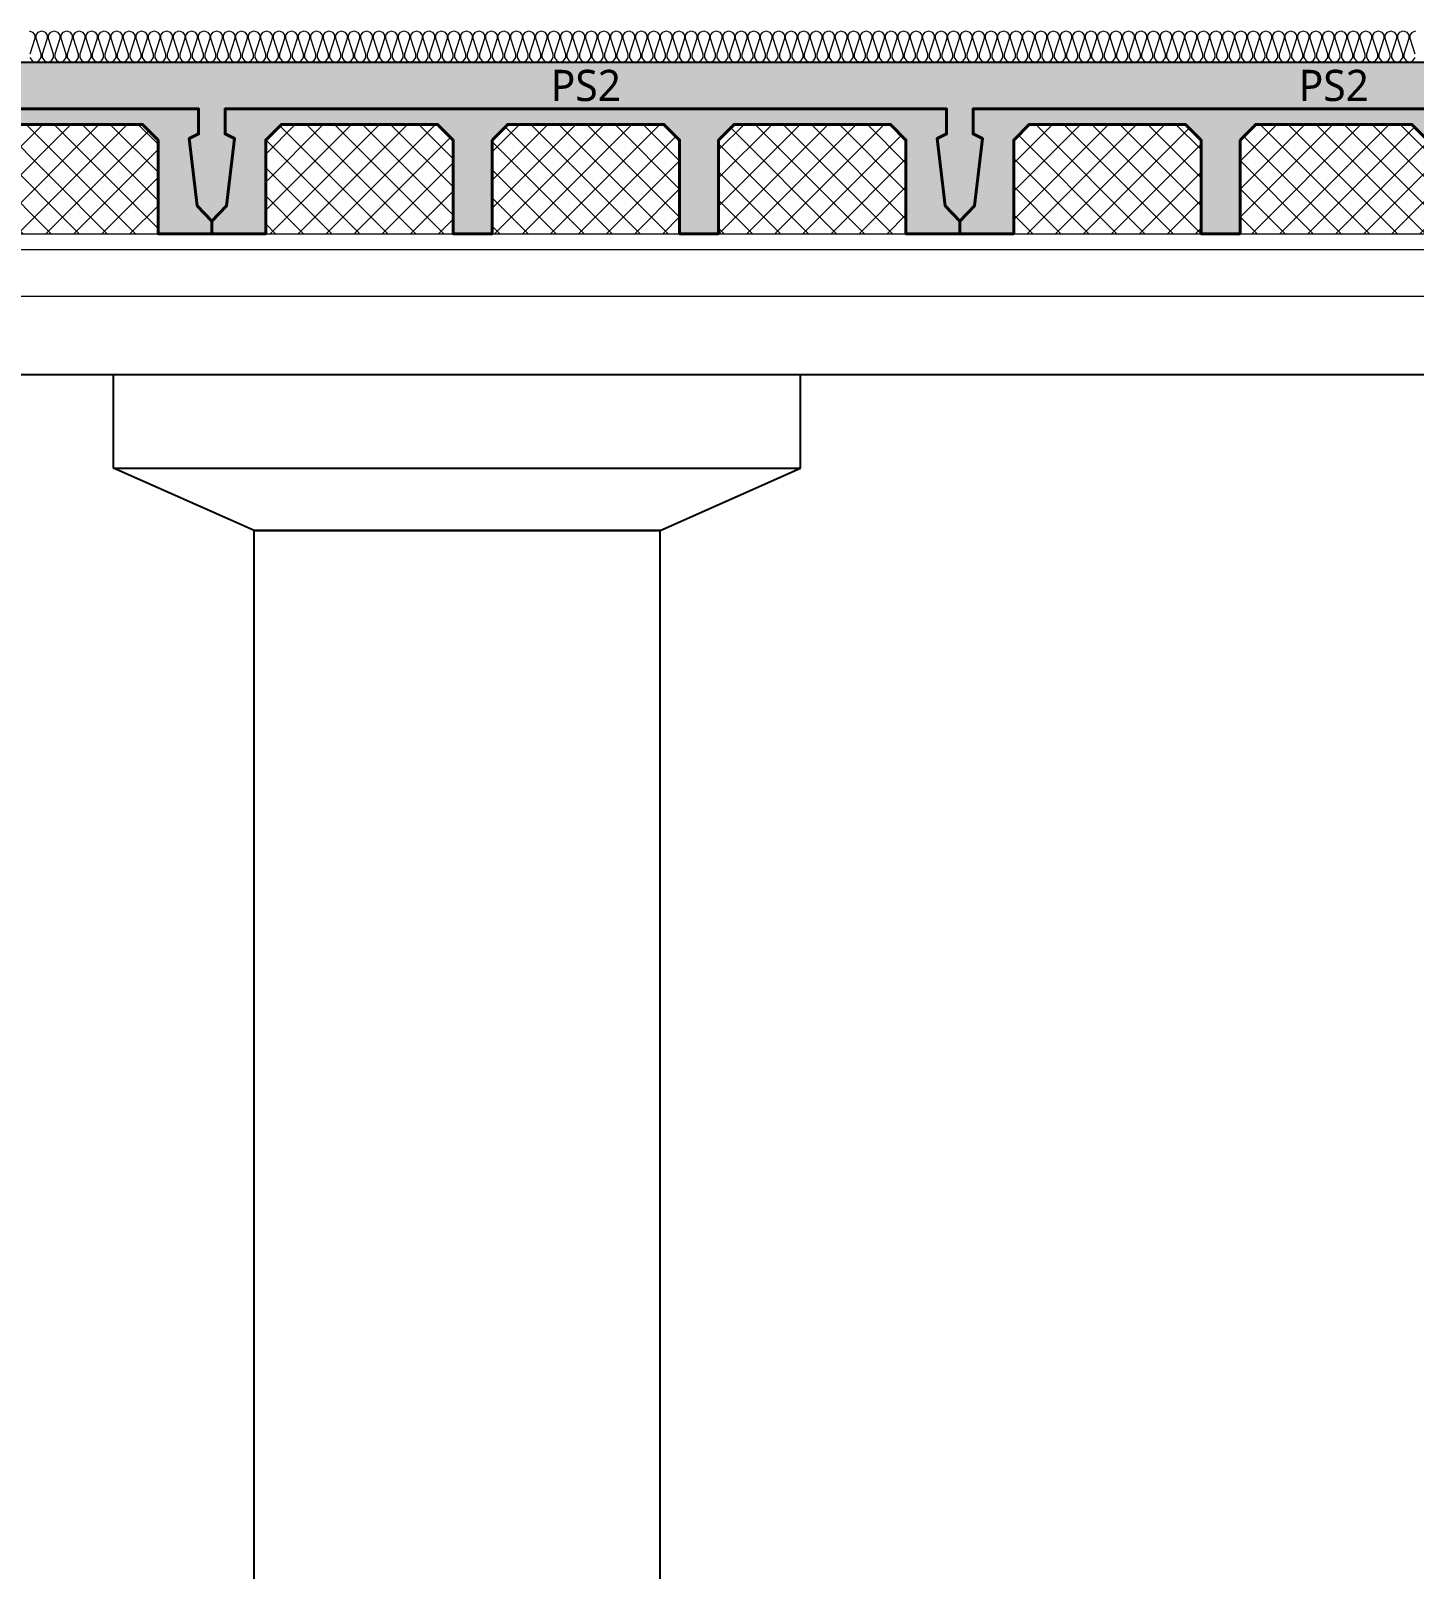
# Model space of a CAD drawing. Header units: millimetres. Extents: x 0 to 420000, y 0 to 297000.
# Drawn here: x 132647 to 137077, y 39375 to 44300 of the extents above; entities that cross this region are included whole.
import ezdxf
from ezdxf.enums import TextEntityAlignment as Align

# ---------------------------------------------------------------- set-up
doc = ezdxf.new("R2010")
doc.units = ezdxf.units.MM
doc.linetypes.add('0731_main_plan$0$form_$0$y-Landschaft$0$_$1$20120914_Verkehrsflächen_Grün$0$20120628_xref - Gammel$1$3_H-GL_F1_U3 - Default$0${ Offset Lines }', pattern=[0])
doc.linetypes.add('CEN', pattern=[62, 60, -1, 0, -1])
for name, color, linetype, lineweight in [('A-AXIS-LINE', 1, 'CEN', 15), ('A-CONC-LIN1', 2, 'Continuous', 40), ('A-CONC-LIN2', 7, 'Continuous', 25), ('A-ELEV-LIN2', 7, 'Continuous', 25), ('A-XXXX-INSL1', 15, 'Continuous', 18), ('A-XXXX-INSL2', 8, 'Continuous', 18)]:
    doc.layers.add(name, color=color, linetype=linetype, lineweight=lineweight)
doc.layers.add('A-CONC-SOLD', color=253, linetype='CEN')
doc.layers.add('A-XXXX-NPLT', color=144, linetype='Continuous', lineweight=15, plot=False)
doc.styles.add('맑은고딕', font='')
doc.styles.get('맑은고딕').set_extended_font_data('Malgun Gothic')

# ---------------------------------------------------------------- blocks, each defined once
blk = doc.blocks.new('axis(211208)')
at = {"layer": 'A-AXIS-LINE', "ltscale": 1000}
blk.add_line((4631788.1, -422118.7), (4955413.1, -422118.7), dxfattribs=at)
blk = doc.blocks.new('PS2')
at = {"layer": 'A-CONC-SOLD'}
h = blk.add_hatch(color=256, dxfattribs=at)
h.dxf.hatch_style = 1
h.paths.add_polyline_path([(1197.5, 0), (-1197.5, 0), (-1197.5, -510), (-1150.5, -460), (-1125, -245), (-1155, -230), (-1155, -150), (1155, -150), (1155, -230), (1125, -245), (1150.5, -460), (1197.5, -510)])
h = blk.add_hatch(color=256, dxfattribs=at)
h.dxf.hatch_style = 1
h.paths.add_polyline_path([(-1150.5, -460), (-1197.5, -510), (-1197.5, -550), (-1025, -550), (-1025, -510), (-1025, -250), (-975, -200), (-475, -200), (-425, -250), (-425, -510), (-425, -550), (-300, -550), (-300, -510), (-300, -250), (-250, -200), (250, -200), (300, -250), (300, -510), (300, -550), (425, -550), (425, -510), (425, -250), (475, -200), (975, -200), (1025, -250), (1025, -510), (1025, -550), (1197.5, -550), (1197.5, -510), (1150.5, -460), (1125, -245), (1155, -230), (1155, -150), (-1155, -150), (-1155, -230), (-1125, -245)])
at = {"layer": 'A-XXXX-INSL2'}
h = blk.add_hatch(dxfattribs=at)
h.set_pattern_fill('ANSI37', color=256, scale=20)
h.set_pattern_definition([(45, (-289951.5, -41968), (-44.90128, 44.90128), []), (135, (-289951.5, -41968), (-44.90128, -44.90128), [])])
h.paths.add_polyline_path([(-975, -200), (-1025, -250), (-1025, -510), (-1025, -550), (-425, -550), (-425, -510), (-425, -250), (-475, -200)])
h.paths.add_polyline_path([(-250, -200), (-300, -250), (-300, -510), (-300, -550), (300, -550), (300, -510), (300, -250), (250, -200)])
h.paths.add_polyline_path([(425, -510), (425, -550), (1025, -550), (1025, -510), (1025, -250), (975, -200), (475, -200), (425, -250)])
at = {"layer": 'A-CONC-LIN1', "color": 2, "linetype": '0731_main_plan$0$form_$0$y-Landschaft$0$_$1$20120914_Verkehrsflächen_Grün$0$20120628_xref - Gammel$1$3_H-GL_F1_U3 - Default$0${ Offset Lines }'}
blk.add_lwpolyline([(-300, -250), (-300, -510), (-300, -510), (-300, -550), (-425, -550), (-425, -510), (-425, -510), (-425, -250), (-475, -200), (-975, -200), (-1025, -250), (-1025, -510), (-1025, -510), (-1025, -550), (-1197.5, -550), (-1197.5, -510), (-1150.5, -460), (-1125, -245), (-1155, -230), (-1155, -150), (1155, -150), (1155, -230), (1125, -245), (1150.5, -460), (1197.5, -510), (1197.5, -550), (1025, -550), (1025, -510), (1025, -510), (1025, -250), (975, -200), (475, -200), (425, -250), (425, -510), (425, -510), (425, -550), (300, -550), (300, -510), (300, -510), (300, -250), (250, -200), (-250, -200)], close=True, dxfattribs=at)
at = {"layer": 'A-CONC-LIN2'}
blk.add_line((-1197.5, 0), (1197.5, 0), dxfattribs=at)
at = {"layer": 'A-XXXX-NPLT'}
for p, q in [((-1025, -550), (-425, -550)), ((-300, -550), (300, -550)), ((425, -550), (1025, -550))]:
    blk.add_line(p, q, dxfattribs=at)
at = {"layer": 'A-XXXX-NPLT', "style": '맑은고딕'}
blk.add_text('PS2', height=100, dxfattribs=at).set_placement((0, -75), align=Align.MIDDLE)
blk = doc.blocks.new('냉동층(220321)')
at = {"layer": 'A-ELEV-LIN2'}
for p, q in [((4683400.3, -402368.7), (4737823.8, -402368.7)), ((4703223.8, -402668.7), (4703223.8, -402368.7)), ((4705423.8, -402668.7), (4705423.8, -402368.7)), ((4703223.8, -402668.7), (4705423.8, -402668.7)), ((4703673.8, -402868.7), (4703223.8, -402668.7)), ((4704973.8, -402868.7), (4705423.8, -402668.7)), ((4703673.8, -402868.7), (4704973.8, -402868.7)), ((4703673.8, -411118.7), (4703673.8, -402868.7)), ((4704973.8, -402868.7), (4703673.8, -402868.7)), ((4704973.8, -411118.7), (4704973.8, -402868.7))]:
    blk.add_line(p, q, dxfattribs=at)
at = {"layer": 'A-XXXX-INSL1'}
blk.add_lwpolyline([(4685273.8, -401968.7), (4725973.8, -401968.7), (4725973.8, -402418.7), (4726673.8, -402418.7), (4726673.8, -401968.7), (4734973.8, -401968.7)], dxfattribs=at)
at = {"layer": 'A-XXXX-INSL2'}
for points in [[(4702953.8, -401268.7), (4702964.8, -401272.7), (4702971.8, -401282.7), (4702971.8, -401293.7), (4702955.8, -401343.7)], [(4702955.8, -401354.7), (4702962.8, -401364.7), (4702973.8, -401368.7), (4702984.8, -401364.7), (4702991.8, -401354.7), (4702991.8, -401343.7), (4702975.8, -401293.7), (4702975.8, -401282.7), (4702982.8, -401272.7), (4702993.8, -401268.7), (4703004.8, -401272.7), (4703011.8, -401282.7), (4703011.8, -401293.7), (4702995.8, -401343.7), (4702995.8, -401354.7), (4703002.8, -401364.7), (4703013.8, -401368.7), (4703024.8, -401364.7), (4703031.8, -401354.7), (4703031.8, -401343.7), (4703015.8, -401293.7), (4703015.8, -401282.7), (4703022.8, -401272.7), (4703033.8, -401268.7), (4703044.8, -401272.7), (4703051.8, -401282.7), (4703051.8, -401293.7), (4703035.8, -401343.7), (4703035.8, -401354.7), (4703042.8, -401364.7), (4703053.8, -401368.7), (4703064.8, -401364.7), (4703071.8, -401354.7), (4703071.8, -401343.7), (4703055.8, -401293.7), (4703055.8, -401282.7), (4703062.8, -401272.7), (4703073.8, -401268.7), (4703084.8, -401272.7), (4703091.8, -401282.7), (4703091.8, -401293.7), (4703075.8, -401343.7), (4703075.8, -401354.7), (4703082.8, -401364.7), (4703093.8, -401368.7), (4703104.8, -401364.7), (4703111.8, -401354.7), (4703111.8, -401343.7), (4703095.8, -401293.7), (4703095.8, -401282.7), (4703102.8, -401272.7), (4703113.8, -401268.7), (4703124.8, -401272.7), (4703131.8, -401282.7), (4703131.8, -401293.7), (4703115.8, -401343.7), (4703115.8, -401354.7), (4703122.8, -401364.7), (4703133.8, -401368.7), (4703144.8, -401364.7), (4703151.8, -401354.7), (4703151.8, -401343.7), (4703135.8, -401293.7), (4703135.8, -401282.7), (4703142.8, -401272.7), (4703153.8, -401268.7), (4703164.8, -401272.7), (4703171.8, -401282.7), (4703171.8, -401293.7), (4703155.8, -401343.7), (4703155.8, -401354.7), (4703162.8, -401364.7), (4703173.8, -401368.7), (4703184.8, -401364.7), (4703191.8, -401354.7), (4703191.8, -401343.7), (4703175.8, -401293.7), (4703175.8, -401282.7), (4703182.8, -401272.7), (4703193.8, -401268.7), (4703204.8, -401272.7), (4703211.8, -401282.7), (4703211.8, -401293.7), (4703195.8, -401343.7), (4703195.8, -401354.7), (4703202.8, -401364.7), (4703213.8, -401368.7), (4703224.8, -401364.7), (4703231.8, -401354.7), (4703231.8, -401343.7), (4703215.8, -401293.7), (4703215.8, -401282.7), (4703222.8, -401272.7), (4703233.8, -401268.7), (4703244.8, -401272.7), (4703251.8, -401282.7), (4703251.8, -401293.7), (4703235.8, -401343.7), (4703235.8, -401354.7), (4703242.8, -401364.7), (4703253.8, -401368.7), (4703264.8, -401364.7), (4703271.8, -401354.7), (4703271.8, -401343.7), (4703255.8, -401293.7), (4703255.8, -401282.7), (4703262.8, -401272.7), (4703273.8, -401268.7), (4703284.8, -401272.7), (4703291.8, -401282.7), (4703291.8, -401293.7), (4703275.8, -401343.7), (4703275.8, -401354.7), (4703282.8, -401364.7), (4703293.8, -401368.7), (4703304.8, -401364.7), (4703311.8, -401354.7), (4703311.8, -401343.7), (4703295.8, -401293.7), (4703295.8, -401282.7), (4703302.8, -401272.7), (4703313.8, -401268.7), (4703324.8, -401272.7), (4703331.8, -401282.7), (4703331.8, -401293.7), (4703315.8, -401343.7), (4703315.8, -401354.7), (4703322.8, -401364.7), (4703333.8, -401368.7), (4703344.8, -401364.7), (4703351.8, -401354.7), (4703351.8, -401343.7), (4703335.8, -401293.7), (4703335.8, -401282.7), (4703342.8, -401272.7), (4703353.8, -401268.7), (4703364.8, -401272.7), (4703371.8, -401282.7), (4703371.8, -401293.7), (4703355.8, -401343.7), (4703355.8, -401354.7), (4703362.8, -401364.7), (4703373.8, -401368.7), (4703384.8, -401364.7), (4703391.8, -401354.7), (4703391.8, -401343.7), (4703375.8, -401293.7), (4703375.8, -401282.7), (4703382.8, -401272.7), (4703393.8, -401268.7), (4703404.8, -401272.7), (4703411.8, -401282.7), (4703411.8, -401293.7), (4703395.8, -401343.7), (4703395.8, -401354.7), (4703402.8, -401364.7), (4703413.8, -401368.7), (4703424.8, -401364.7), (4703431.8, -401354.7), (4703431.8, -401343.7), (4703415.8, -401293.7), (4703415.8, -401282.7), (4703422.8, -401272.7), (4703433.8, -401268.7), (4703444.8, -401272.7), (4703451.8, -401282.7), (4703451.8, -401293.7), (4703435.8, -401343.7), (4703435.8, -401354.7), (4703442.8, -401364.7), (4703453.8, -401368.7), (4703464.8, -401364.7), (4703471.8, -401354.7), (4703471.8, -401343.7), (4703455.8, -401293.7), (4703455.8, -401282.7), (4703462.8, -401272.7), (4703473.8, -401268.7), (4703484.8, -401272.7), (4703491.8, -401282.7), (4703491.8, -401293.7), (4703475.8, -401343.7), (4703475.8, -401354.7), (4703482.8, -401364.7), (4703493.8, -401368.7), (4703504.8, -401364.7), (4703511.8, -401354.7), (4703511.8, -401343.7), (4703495.8, -401293.7), (4703495.8, -401282.7), (4703502.8, -401272.7), (4703513.8, -401268.7), (4703524.8, -401272.7), (4703531.8, -401282.7), (4703531.8, -401293.7), (4703515.8, -401343.7), (4703515.8, -401354.7), (4703522.8, -401364.7), (4703533.8, -401368.7), (4703544.8, -401364.7), (4703551.8, -401354.7), (4703551.8, -401343.7), (4703535.8, -401293.7), (4703535.8, -401282.7), (4703542.8, -401272.7), (4703553.8, -401268.7), (4703564.8, -401272.7), (4703571.8, -401282.7), (4703571.8, -401293.7), (4703555.8, -401343.7), (4703555.8, -401354.7), (4703562.8, -401364.7), (4703573.8, -401368.7), (4703584.8, -401364.7), (4703591.8, -401354.7), (4703591.8, -401343.7), (4703575.8, -401293.7), (4703575.8, -401282.7), (4703582.8, -401272.7), (4703593.8, -401268.7), (4703604.8, -401272.7), (4703611.8, -401282.7), (4703611.8, -401293.7), (4703595.8, -401343.7), (4703595.8, -401354.7), (4703602.8, -401364.7), (4703613.8, -401368.7), (4703624.8, -401364.7), (4703631.8, -401354.7), (4703631.8, -401343.7), (4703615.8, -401293.7), (4703615.8, -401282.7), (4703622.8, -401272.7), (4703633.8, -401268.7), (4703644.8, -401272.7), (4703651.8, -401282.7), (4703651.8, -401293.7), (4703635.8, -401343.7), (4703635.8, -401354.7), (4703642.8, -401364.7), (4703653.8, -401368.7), (4703664.8, -401364.7), (4703671.8, -401354.7), (4703671.8, -401343.7), (4703655.8, -401293.7), (4703655.8, -401282.7), (4703662.8, -401272.7), (4703673.8, -401268.7), (4703684.8, -401272.7), (4703691.8, -401282.7), (4703691.8, -401293.7), (4703675.8, -401343.7), (4703675.8, -401354.7), (4703682.8, -401364.7), (4703693.8, -401368.7), (4703704.8, -401364.7), (4703711.8, -401354.7), (4703711.8, -401343.7), (4703695.8, -401293.7), (4703695.8, -401282.7), (4703702.8, -401272.7), (4703713.8, -401268.7), (4703724.8, -401272.7), (4703731.8, -401282.7), (4703731.8, -401293.7), (4703715.8, -401343.7), (4703715.8, -401354.7), (4703722.8, -401364.7), (4703733.8, -401368.7), (4703744.8, -401364.7), (4703751.8, -401354.7), (4703751.8, -401343.7), (4703735.8, -401293.7), (4703735.8, -401282.7), (4703742.8, -401272.7), (4703753.8, -401268.7), (4703764.8, -401272.7), (4703771.8, -401282.7), (4703771.8, -401293.7), (4703755.8, -401343.7), (4703755.8, -401354.7), (4703762.8, -401364.7), (4703773.8, -401368.7), (4703784.8, -401364.7), (4703791.8, -401354.7), (4703791.8, -401343.7), (4703775.8, -401293.7), (4703775.8, -401282.7), (4703782.8, -401272.7), (4703793.8, -401268.7), (4703804.8, -401272.7), (4703811.8, -401282.7), (4703811.8, -401293.7), (4703795.8, -401343.7), (4703795.8, -401354.7), (4703802.8, -401364.7), (4703813.8, -401368.7), (4703824.8, -401364.7), (4703831.8, -401354.7), (4703831.8, -401343.7), (4703815.8, -401293.7), (4703815.8, -401282.7), (4703822.8, -401272.7), (4703833.8, -401268.7), (4703844.8, -401272.7), (4703851.8, -401282.7), (4703851.8, -401293.7), (4703835.8, -401343.7), (4703835.8, -401354.7), (4703842.8, -401364.7), (4703853.8, -401368.7), (4703864.8, -401364.7), (4703871.8, -401354.7), (4703871.8, -401343.7), (4703855.8, -401293.7), (4703855.8, -401282.7), (4703862.8, -401272.7), (4703873.8, -401268.7), (4703884.8, -401272.7), (4703891.8, -401282.7), (4703891.8, -401293.7), (4703875.8, -401343.7), (4703875.8, -401354.7), (4703882.8, -401364.7), (4703893.8, -401368.7), (4703904.8, -401364.7), (4703911.8, -401354.7), (4703911.8, -401343.7), (4703895.8, -401293.7), (4703895.8, -401282.7), (4703902.8, -401272.7), (4703913.8, -401268.7), (4703924.8, -401272.7), (4703931.8, -401282.7), (4703931.8, -401293.7), (4703915.8, -401343.7), (4703915.8, -401354.7), (4703922.8, -401364.7), (4703933.8, -401368.7), (4703944.8, -401364.7), (4703951.8, -401354.7), (4703951.8, -401343.7), (4703935.8, -401293.7), (4703935.8, -401282.7), (4703942.8, -401272.7), (4703953.8, -401268.7), (4703964.8, -401272.7), (4703971.8, -401282.7), (4703971.8, -401293.7), (4703955.8, -401343.7), (4703955.8, -401354.7), (4703962.8, -401364.7), (4703973.8, -401368.7), (4703984.8, -401364.7), (4703991.8, -401354.7), (4703991.8, -401343.7), (4703975.8, -401293.7), (4703975.8, -401282.7), (4703982.8, -401272.7), (4703993.8, -401268.7), (4704004.8, -401272.7), (4704011.8, -401282.7), (4704011.8, -401293.7), (4703995.8, -401343.7), (4703995.8, -401354.7), (4704002.8, -401364.7), (4704013.8, -401368.7), (4704024.8, -401364.7), (4704031.8, -401354.7), (4704031.8, -401343.7), (4704015.8, -401293.7), (4704015.8, -401282.7), (4704022.8, -401272.7), (4704033.8, -401268.7), (4704044.8, -401272.7), (4704051.8, -401282.7), (4704051.8, -401293.7), (4704035.8, -401343.7), (4704035.8, -401354.7), (4704042.8, -401364.7), (4704053.8, -401368.7), (4704064.8, -401364.7), (4704071.8, -401354.7), (4704071.8, -401343.7), (4704055.8, -401293.7), (4704055.8, -401282.7), (4704062.8, -401272.7), (4704073.8, -401268.7), (4704084.8, -401272.7), (4704091.8, -401282.7), (4704091.8, -401293.7), (4704075.8, -401343.7), (4704075.8, -401354.7), (4704082.8, -401364.7), (4704093.8, -401368.7), (4704104.8, -401364.7), (4704111.8, -401354.7), (4704111.8, -401343.7), (4704095.8, -401293.7), (4704095.8, -401282.7), (4704102.8, -401272.7), (4704113.8, -401268.7), (4704124.8, -401272.7), (4704131.8, -401282.7), (4704131.8, -401293.7), (4704115.8, -401343.7), (4704115.8, -401354.7), (4704122.8, -401364.7), (4704133.8, -401368.7), (4704144.8, -401364.7), (4704151.8, -401354.7), (4704151.8, -401343.7), (4704135.8, -401293.7), (4704135.8, -401282.7), (4704142.8, -401272.7), (4704153.8, -401268.7), (4704164.8, -401272.7), (4704171.8, -401282.7), (4704171.8, -401293.7), (4704155.8, -401343.7), (4704155.8, -401354.7), (4704162.8, -401364.7), (4704173.8, -401368.7), (4704184.8, -401364.7), (4704191.8, -401354.7), (4704191.8, -401343.7), (4704175.8, -401293.7), (4704175.8, -401282.7), (4704182.8, -401272.7), (4704193.8, -401268.7), (4704204.8, -401272.7), (4704211.8, -401282.7), (4704211.8, -401293.7), (4704195.8, -401343.7), (4704195.8, -401354.7), (4704202.8, -401364.7), (4704213.8, -401368.7), (4704224.8, -401364.7), (4704231.8, -401354.7), (4704231.8, -401343.7), (4704215.8, -401293.7), (4704215.8, -401282.7), (4704222.8, -401272.7), (4704233.8, -401268.7), (4704244.8, -401272.7), (4704251.8, -401282.7), (4704251.8, -401293.7), (4704235.8, -401343.7), (4704235.8, -401354.7), (4704242.8, -401364.7), (4704253.8, -401368.7), (4704264.8, -401364.7), (4704271.8, -401354.7), (4704271.8, -401343.7), (4704255.8, -401293.7), (4704255.8, -401282.7), (4704262.8, -401272.7), (4704273.8, -401268.7), (4704284.8, -401272.7), (4704291.8, -401282.7), (4704291.8, -401293.7), (4704275.8, -401343.7), (4704275.8, -401354.7), (4704282.8, -401364.7), (4704293.8, -401368.7), (4704304.8, -401364.7), (4704311.8, -401354.7), (4704311.8, -401343.7), (4704295.8, -401293.7), (4704295.8, -401282.7), (4704302.8, -401272.7), (4704313.8, -401268.7), (4704324.8, -401272.7), (4704331.8, -401282.7), (4704331.8, -401293.7), (4704315.8, -401343.7), (4704315.8, -401354.7), (4704322.8, -401364.7), (4704333.8, -401368.7), (4704344.8, -401364.7), (4704351.8, -401354.7), (4704351.8, -401343.7), (4704335.8, -401293.7), (4704335.8, -401282.7), (4704342.8, -401272.7), (4704353.8, -401268.7), (4704364.8, -401272.7), (4704371.8, -401282.7), (4704371.8, -401293.7), (4704355.8, -401343.7), (4704355.8, -401354.7), (4704362.8, -401364.7), (4704373.8, -401368.7), (4704384.8, -401364.7), (4704391.8, -401354.7), (4704391.8, -401343.7), (4704375.8, -401293.7), (4704375.8, -401282.7), (4704382.8, -401272.7), (4704393.8, -401268.7), (4704404.8, -401272.7), (4704411.8, -401282.7), (4704411.8, -401293.7), (4704395.8, -401343.7), (4704395.8, -401354.7), (4704402.8, -401364.7), (4704413.8, -401368.7), (4704424.8, -401364.7), (4704431.8, -401354.7), (4704431.8, -401343.7), (4704415.8, -401293.7), (4704415.8, -401282.7), (4704422.8, -401272.7), (4704433.8, -401268.7), (4704444.8, -401272.7), (4704451.8, -401282.7), (4704451.8, -401293.7), (4704435.8, -401343.7), (4704435.8, -401354.7), (4704442.8, -401364.7), (4704453.8, -401368.7), (4704464.8, -401364.7), (4704471.8, -401354.7), (4704471.8, -401343.7), (4704455.8, -401293.7), (4704455.8, -401282.7), (4704462.8, -401272.7), (4704473.8, -401268.7), (4704484.8, -401272.7), (4704491.8, -401282.7), (4704491.8, -401293.7), (4704475.8, -401343.7), (4704475.8, -401354.7), (4704482.8, -401364.7), (4704493.8, -401368.7), (4704504.8, -401364.7), (4704511.8, -401354.7), (4704511.8, -401343.7), (4704495.8, -401293.7), (4704495.8, -401282.7), (4704502.8, -401272.7), (4704513.8, -401268.7), (4704524.8, -401272.7), (4704531.8, -401282.7), (4704531.8, -401293.7), (4704515.8, -401343.7), (4704515.8, -401354.7), (4704522.8, -401364.7), (4704533.8, -401368.7), (4704544.8, -401364.7), (4704551.8, -401354.7), (4704551.8, -401343.7), (4704535.8, -401293.7), (4704535.8, -401282.7), (4704542.8, -401272.7), (4704553.8, -401268.7), (4704564.8, -401272.7), (4704571.8, -401282.7), (4704571.8, -401293.7), (4704555.8, -401343.7), (4704555.8, -401354.7), (4704562.8, -401364.7), (4704573.8, -401368.7), (4704584.8, -401364.7), (4704591.8, -401354.7), (4704591.8, -401343.7), (4704575.8, -401293.7), (4704575.8, -401282.7), (4704582.8, -401272.7), (4704593.8, -401268.7), (4704604.8, -401272.7), (4704611.8, -401282.7), (4704611.8, -401293.7), (4704595.8, -401343.7), (4704595.8, -401354.7), (4704602.8, -401364.7), (4704613.8, -401368.7), (4704624.8, -401364.7), (4704631.8, -401354.7), (4704631.8, -401343.7), (4704615.8, -401293.7), (4704615.8, -401282.7), (4704622.8, -401272.7), (4704633.8, -401268.7), (4704644.8, -401272.7), (4704651.8, -401282.7), (4704651.8, -401293.7), (4704635.8, -401343.7), (4704635.8, -401354.7), (4704642.8, -401364.7), (4704653.8, -401368.7), (4704664.8, -401364.7), (4704671.8, -401354.7), (4704671.8, -401343.7), (4704655.8, -401293.7), (4704655.8, -401282.7), (4704662.8, -401272.7), (4704673.8, -401268.7), (4704684.8, -401272.7), (4704691.8, -401282.7), (4704691.8, -401293.7), (4704675.8, -401343.7), (4704675.8, -401354.7), (4704682.8, -401364.7), (4704693.8, -401368.7), (4704704.8, -401364.7), (4704711.8, -401354.7), (4704711.8, -401343.7), (4704695.8, -401293.7), (4704695.8, -401282.7), (4704702.8, -401272.7), (4704713.8, -401268.7), (4704724.8, -401272.7), (4704731.8, -401282.7), (4704731.8, -401293.7), (4704715.8, -401343.7), (4704715.8, -401354.7), (4704722.8, -401364.7), (4704733.8, -401368.7), (4704744.8, -401364.7), (4704751.8, -401354.7), (4704751.8, -401343.7), (4704735.8, -401293.7), (4704735.8, -401282.7), (4704742.8, -401272.7), (4704753.8, -401268.7), (4704764.8, -401272.7), (4704771.8, -401282.7), (4704771.8, -401293.7), (4704755.8, -401343.7), (4704755.8, -401354.7), (4704762.8, -401364.7), (4704773.8, -401368.7), (4704784.8, -401364.7), (4704791.8, -401354.7), (4704791.8, -401343.7), (4704775.8, -401293.7), (4704775.8, -401282.7), (4704782.8, -401272.7), (4704793.8, -401268.7), (4704804.8, -401272.7), (4704811.8, -401282.7), (4704811.8, -401293.7), (4704795.8, -401343.7), (4704795.8, -401354.7), (4704802.8, -401364.7), (4704813.8, -401368.7), (4704824.8, -401364.7), (4704831.8, -401354.7), (4704831.8, -401343.7), (4704815.8, -401293.7), (4704815.8, -401282.7), (4704822.8, -401272.7), (4704833.8, -401268.7), (4704844.8, -401272.7), (4704851.8, -401282.7), (4704851.8, -401293.7), (4704835.8, -401343.7), (4704835.8, -401354.7), (4704842.8, -401364.7), (4704853.8, -401368.7), (4704864.8, -401364.7), (4704871.8, -401354.7), (4704871.8, -401343.7), (4704855.8, -401293.7), (4704855.8, -401282.7), (4704862.8, -401272.7), (4704873.8, -401268.7), (4704884.8, -401272.7), (4704891.8, -401282.7), (4704891.8, -401293.7), (4704875.8, -401343.7), (4704875.8, -401354.7), (4704882.8, -401364.7), (4704893.8, -401368.7), (4704904.8, -401364.7), (4704911.8, -401354.7), (4704911.8, -401343.7), (4704895.8, -401293.7), (4704895.8, -401282.7), (4704902.8, -401272.7), (4704913.8, -401268.7), (4704924.8, -401272.7), (4704931.8, -401282.7), (4704931.8, -401293.7), (4704915.8, -401343.7), (4704915.8, -401354.7), (4704922.8, -401364.7), (4704933.8, -401368.7), (4704944.8, -401364.7), (4704951.8, -401354.7), (4704951.8, -401343.7), (4704935.8, -401293.7), (4704935.8, -401282.7), (4704942.8, -401272.7), (4704953.8, -401268.7), (4704964.8, -401272.7), (4704971.8, -401282.7), (4704971.8, -401293.7), (4704955.8, -401343.7), (4704955.8, -401354.7), (4704962.8, -401364.7), (4704973.8, -401368.7), (4704984.8, -401364.7), (4704991.8, -401354.7), (4704991.8, -401343.7), (4704975.8, -401293.7), (4704975.8, -401282.7), (4704982.8, -401272.7), (4704993.8, -401268.7), (4705004.8, -401272.7), (4705011.8, -401282.7), (4705011.8, -401293.7), (4704995.8, -401343.7), (4704995.8, -401354.7), (4705002.8, -401364.7), (4705013.8, -401368.7), (4705024.8, -401364.7), (4705031.8, -401354.7), (4705031.8, -401343.7), (4705015.8, -401293.7), (4705015.8, -401282.7), (4705022.8, -401272.7), (4705033.8, -401268.7), (4705044.8, -401272.7), (4705051.8, -401282.7), (4705051.8, -401293.7), (4705035.8, -401343.7), (4705035.8, -401354.7), (4705042.8, -401364.7), (4705053.8, -401368.7), (4705064.8, -401364.7), (4705071.8, -401354.7), (4705071.8, -401343.7), (4705055.8, -401293.7), (4705055.8, -401282.7), (4705062.8, -401272.7), (4705073.8, -401268.7), (4705084.8, -401272.7), (4705091.8, -401282.7), (4705091.8, -401293.7), (4705075.8, -401343.7), (4705075.8, -401354.7), (4705082.8, -401364.7), (4705093.8, -401368.7), (4705104.8, -401364.7), (4705111.8, -401354.7), (4705111.8, -401343.7), (4705095.8, -401293.7), (4705095.8, -401282.7), (4705102.8, -401272.7), (4705113.8, -401268.7), (4705124.8, -401272.7), (4705131.8, -401282.7), (4705131.8, -401293.7), (4705115.8, -401343.7), (4705115.8, -401354.7), (4705122.8, -401364.7), (4705133.8, -401368.7), (4705144.8, -401364.7), (4705151.8, -401354.7), (4705151.8, -401343.7), (4705135.8, -401293.7), (4705135.8, -401282.7), (4705142.8, -401272.7), (4705153.8, -401268.7), (4705164.8, -401272.7), (4705171.8, -401282.7), (4705171.8, -401293.7), (4705155.8, -401343.7), (4705155.8, -401354.7), (4705162.8, -401364.7), (4705173.8, -401368.7), (4705184.8, -401364.7), (4705191.8, -401354.7), (4705191.8, -401343.7), (4705175.8, -401293.7), (4705175.8, -401282.7), (4705182.8, -401272.7), (4705193.8, -401268.7), (4705204.8, -401272.7), (4705211.8, -401282.7), (4705211.8, -401293.7), (4705195.8, -401343.7), (4705195.8, -401354.7), (4705202.8, -401364.7), (4705213.8, -401368.7), (4705224.8, -401364.7), (4705231.8, -401354.7), (4705231.8, -401343.7), (4705215.8, -401293.7), (4705215.8, -401282.7), (4705222.8, -401272.7), (4705233.8, -401268.7), (4705244.8, -401272.7), (4705251.8, -401282.7), (4705251.8, -401293.7), (4705235.8, -401343.7), (4705235.8, -401354.7), (4705242.8, -401364.7), (4705253.8, -401368.7), (4705264.8, -401364.7), (4705271.8, -401354.7), (4705271.8, -401343.7), (4705255.8, -401293.7), (4705255.8, -401282.7), (4705262.8, -401272.7), (4705273.8, -401268.7), (4705284.8, -401272.7), (4705291.8, -401282.7), (4705291.8, -401293.7), (4705275.8, -401343.7), (4705275.8, -401354.7), (4705282.8, -401364.7), (4705293.8, -401368.7), (4705304.8, -401364.7), (4705311.8, -401354.7), (4705311.8, -401343.7), (4705295.8, -401293.7), (4705295.8, -401282.7), (4705302.8, -401272.7), (4705313.8, -401268.7), (4705324.8, -401272.7), (4705331.8, -401282.7), (4705331.8, -401293.7), (4705315.8, -401343.7), (4705315.8, -401354.7), (4705322.8, -401364.7), (4705333.8, -401368.7), (4705344.8, -401364.7), (4705351.8, -401354.7), (4705351.8, -401343.7), (4705335.8, -401293.7), (4705335.8, -401282.7), (4705342.8, -401272.7), (4705353.8, -401268.7), (4705364.8, -401272.7), (4705371.8, -401282.7), (4705371.8, -401293.7), (4705355.8, -401343.7), (4705355.8, -401354.7), (4705362.8, -401364.7), (4705373.8, -401368.7), (4705384.8, -401364.7), (4705391.8, -401354.7), (4705391.8, -401343.7), (4705375.8, -401293.7), (4705375.8, -401282.7), (4705382.8, -401272.7), (4705393.8, -401268.7), (4705404.8, -401272.7), (4705411.8, -401282.7), (4705411.8, -401293.7), (4705395.8, -401343.7), (4705395.8, -401354.7), (4705402.8, -401364.7), (4705413.8, -401368.7), (4705424.8, -401364.7), (4705431.8, -401354.7), (4705431.8, -401343.7), (4705415.8, -401293.7), (4705415.8, -401282.7), (4705422.8, -401272.7), (4705433.8, -401268.7), (4705444.8, -401272.7), (4705451.8, -401282.7), (4705451.8, -401293.7), (4705435.8, -401343.7), (4705435.8, -401354.7), (4705442.8, -401364.7), (4705453.8, -401368.7), (4705464.8, -401364.7), (4705471.8, -401354.7), (4705471.8, -401343.7), (4705455.8, -401293.7), (4705455.8, -401282.7), (4705462.8, -401272.7), (4705473.8, -401268.7), (4705484.8, -401272.7), (4705491.8, -401282.7), (4705491.8, -401293.7), (4705475.8, -401343.7), (4705475.8, -401354.7), (4705482.8, -401364.7), (4705493.8, -401368.7), (4705504.8, -401364.7), (4705511.8, -401354.7), (4705511.8, -401343.7), (4705495.8, -401293.7), (4705495.8, -401282.7), (4705502.8, -401272.7), (4705513.8, -401268.7), (4705524.8, -401272.7), (4705531.8, -401282.7), (4705531.8, -401293.7), (4705515.8, -401343.7), (4705515.8, -401354.7), (4705522.8, -401364.7), (4705533.8, -401368.7), (4705544.8, -401364.7), (4705551.8, -401354.7), (4705551.8, -401343.7), (4705535.8, -401293.7), (4705535.8, -401282.7), (4705542.8, -401272.7), (4705553.8, -401268.7), (4705564.8, -401272.7), (4705571.8, -401282.7), (4705571.8, -401293.7), (4705555.8, -401343.7), (4705555.8, -401354.7), (4705562.8, -401364.7), (4705573.8, -401368.7), (4705584.8, -401364.7), (4705591.8, -401354.7), (4705591.8, -401343.7), (4705575.8, -401293.7), (4705575.8, -401282.7), (4705582.8, -401272.7), (4705593.8, -401268.7), (4705604.8, -401272.7), (4705611.8, -401282.7), (4705611.8, -401293.7), (4705595.8, -401343.7), (4705595.8, -401354.7), (4705602.8, -401364.7), (4705613.8, -401368.7), (4705624.8, -401364.7), (4705631.8, -401354.7), (4705631.8, -401343.7), (4705615.8, -401293.7), (4705615.8, -401282.7), (4705622.8, -401272.7), (4705633.8, -401268.7), (4705644.8, -401272.7), (4705651.8, -401282.7), (4705651.8, -401293.7), (4705635.8, -401343.7), (4705635.8, -401354.7), (4705642.8, -401364.7), (4705653.8, -401368.7), (4705664.8, -401364.7), (4705671.8, -401354.7), (4705671.8, -401343.7), (4705655.8, -401293.7), (4705655.8, -401282.7), (4705662.8, -401272.7), (4705673.8, -401268.7), (4705684.8, -401272.7), (4705691.8, -401282.7), (4705691.8, -401293.7), (4705675.8, -401343.7), (4705675.8, -401354.7), (4705682.8, -401364.7), (4705693.8, -401368.7), (4705704.8, -401364.7), (4705711.8, -401354.7), (4705711.8, -401343.7), (4705695.8, -401293.7), (4705695.8, -401282.7), (4705702.8, -401272.7), (4705713.8, -401268.7), (4705724.8, -401272.7), (4705731.8, -401282.7), (4705731.8, -401293.7), (4705715.8, -401343.7), (4705715.8, -401354.7), (4705722.8, -401364.7), (4705733.8, -401368.7), (4705744.8, -401364.7), (4705751.8, -401354.7), (4705751.8, -401343.7), (4705735.8, -401293.7), (4705735.8, -401282.7), (4705742.8, -401272.7), (4705753.8, -401268.7), (4705764.8, -401272.7), (4705771.8, -401282.7), (4705771.8, -401293.7), (4705755.8, -401343.7), (4705755.8, -401354.7), (4705762.8, -401364.7), (4705773.8, -401368.7), (4705784.8, -401364.7), (4705791.8, -401354.7), (4705791.8, -401343.7), (4705775.8, -401293.7), (4705775.8, -401282.7), (4705782.8, -401272.7), (4705793.8, -401268.7), (4705804.8, -401272.7), (4705811.8, -401282.7), (4705811.8, -401293.7), (4705795.8, -401343.7), (4705795.8, -401354.7), (4705802.8, -401364.7), (4705813.8, -401368.7), (4705824.8, -401364.7), (4705831.8, -401354.7), (4705831.8, -401343.7), (4705815.8, -401293.7), (4705815.8, -401282.7), (4705822.8, -401272.7), (4705833.8, -401268.7), (4705844.8, -401272.7), (4705851.8, -401282.7), (4705851.8, -401293.7), (4705835.8, -401343.7), (4705835.8, -401354.7), (4705842.8, -401364.7), (4705853.8, -401368.7), (4705864.8, -401364.7), (4705871.8, -401354.7), (4705871.8, -401343.7), (4705855.8, -401293.7), (4705855.8, -401282.7), (4705862.8, -401272.7), (4705873.8, -401268.7), (4705884.8, -401272.7), (4705891.8, -401282.7), (4705891.8, -401293.7), (4705875.8, -401343.7), (4705875.8, -401354.7), (4705882.8, -401364.7), (4705893.8, -401368.7), (4705904.8, -401364.7), (4705911.8, -401354.7), (4705911.8, -401343.7), (4705895.8, -401293.7), (4705895.8, -401282.7), (4705902.8, -401272.7), (4705913.8, -401268.7), (4705924.8, -401272.7), (4705931.8, -401282.7), (4705931.8, -401293.7), (4705915.8, -401343.7), (4705915.8, -401354.7), (4705922.8, -401364.7), (4705933.8, -401368.7), (4705944.8, -401364.7), (4705951.8, -401354.7), (4705951.8, -401343.7), (4705935.8, -401293.7), (4705935.8, -401282.7), (4705942.8, -401272.7), (4705953.8, -401268.7), (4705964.8, -401272.7), (4705971.8, -401282.7), (4705971.8, -401293.7), (4705955.8, -401343.7), (4705955.8, -401354.7), (4705962.8, -401364.7), (4705973.8, -401368.7), (4705984.8, -401364.7), (4705991.8, -401354.7), (4705991.8, -401343.7), (4705975.8, -401293.7), (4705975.8, -401282.7), (4705982.8, -401272.7), (4705993.8, -401268.7), (4706004.8, -401272.7), (4706011.8, -401282.7), (4706011.8, -401293.7), (4705995.8, -401343.7), (4705995.8, -401354.7), (4706002.8, -401364.7), (4706013.8, -401368.7), (4706024.8, -401364.7), (4706031.8, -401354.7), (4706031.8, -401343.7), (4706015.8, -401293.7), (4706015.8, -401282.7), (4706022.8, -401272.7), (4706033.8, -401268.7), (4706044.8, -401272.7), (4706051.8, -401282.7), (4706051.8, -401293.7), (4706035.8, -401343.7), (4706035.8, -401354.7), (4706042.8, -401364.7), (4706053.8, -401368.7), (4706064.8, -401364.7), (4706071.8, -401354.7), (4706071.8, -401343.7), (4706055.8, -401293.7), (4706055.8, -401282.7), (4706062.8, -401272.7), (4706073.8, -401268.7), (4706084.8, -401272.7), (4706091.8, -401282.7), (4706091.8, -401293.7), (4706075.8, -401343.7), (4706075.8, -401354.7), (4706082.8, -401364.7), (4706093.8, -401368.7), (4706104.8, -401364.7), (4706111.8, -401354.7), (4706111.8, -401343.7), (4706095.8, -401293.7), (4706095.8, -401282.7), (4706102.8, -401272.7), (4706113.8, -401268.7), (4706124.8, -401272.7), (4706131.8, -401282.7), (4706131.8, -401293.7), (4706115.8, -401343.7), (4706115.8, -401354.7), (4706122.8, -401364.7), (4706133.8, -401368.7), (4706144.8, -401364.7), (4706151.8, -401354.7), (4706151.8, -401343.7), (4706135.8, -401293.7), (4706135.8, -401282.7), (4706142.8, -401272.7), (4706153.8, -401268.7), (4706164.8, -401272.7), (4706171.8, -401282.7), (4706171.8, -401293.7), (4706155.8, -401343.7), (4706155.8, -401354.7), (4706162.8, -401364.7), (4706173.8, -401368.7), (4706184.8, -401364.7), (4706191.8, -401354.7), (4706191.8, -401343.7), (4706175.8, -401293.7), (4706175.8, -401282.7), (4706182.8, -401272.7), (4706193.8, -401268.7), (4706204.8, -401272.7), (4706211.8, -401282.7), (4706211.8, -401293.7), (4706195.8, -401343.7), (4706195.8, -401354.7), (4706202.8, -401364.7), (4706213.8, -401368.7), (4706224.8, -401364.7), (4706231.8, -401354.7), (4706231.8, -401343.7), (4706215.8, -401293.7), (4706215.8, -401282.7), (4706222.8, -401272.7), (4706233.8, -401268.7), (4706244.8, -401272.7), (4706251.8, -401282.7), (4706251.8, -401293.7), (4706235.8, -401343.7), (4706235.8, -401354.7), (4706242.8, -401364.7), (4706253.8, -401368.7), (4706264.8, -401364.7), (4706271.8, -401354.7), (4706271.8, -401343.7), (4706255.8, -401293.7), (4706255.8, -401282.7), (4706262.8, -401272.7), (4706273.8, -401268.7), (4706284.8, -401272.7), (4706291.8, -401282.7), (4706291.8, -401293.7), (4706275.8, -401343.7), (4706275.8, -401354.7), (4706282.8, -401364.7), (4706293.8, -401368.7), (4706304.8, -401364.7), (4706311.8, -401354.7), (4706311.8, -401343.7), (4706295.8, -401293.7), (4706295.8, -401282.7), (4706302.8, -401272.7), (4706313.8, -401268.7), (4706324.8, -401272.7), (4706331.8, -401282.7), (4706331.8, -401293.7), (4706315.8, -401343.7), (4706315.8, -401354.7), (4706322.8, -401364.7), (4706333.8, -401368.7), (4706344.8, -401364.7), (4706351.8, -401354.7), (4706351.8, -401343.7), (4706335.8, -401293.7), (4706335.8, -401282.7), (4706342.8, -401272.7), (4706353.8, -401268.7), (4706364.8, -401272.7), (4706371.8, -401282.7), (4706371.8, -401293.7), (4706355.8, -401343.7), (4706355.8, -401354.7), (4706362.8, -401364.7), (4706373.8, -401368.7), (4706384.8, -401364.7), (4706391.8, -401354.7), (4706391.8, -401343.7), (4706375.8, -401293.7), (4706375.8, -401282.7), (4706382.8, -401272.7), (4706393.8, -401268.7), (4706404.8, -401272.7), (4706411.8, -401282.7), (4706411.8, -401293.7), (4706395.8, -401343.7), (4706395.8, -401354.7), (4706402.8, -401364.7), (4706413.8, -401368.7), (4706424.8, -401364.7), (4706431.8, -401354.7), (4706431.8, -401343.7), (4706415.8, -401293.7), (4706415.8, -401282.7), (4706422.8, -401272.7), (4706433.8, -401268.7), (4706444.8, -401272.7), (4706451.8, -401282.7), (4706451.8, -401293.7), (4706435.8, -401343.7), (4706435.8, -401354.7), (4706442.8, -401364.7), (4706453.8, -401368.7), (4706464.8, -401364.7), (4706471.8, -401354.7), (4706471.8, -401343.7), (4706455.8, -401293.7), (4706455.8, -401282.7), (4706462.8, -401272.7), (4706473.8, -401268.7), (4706484.8, -401272.7), (4706491.8, -401282.7), (4706491.8, -401293.7), (4706475.8, -401343.7), (4706475.8, -401354.7), (4706482.8, -401364.7), (4706493.8, -401368.7), (4706504.8, -401364.7), (4706511.8, -401354.7), (4706511.8, -401343.7), (4706495.8, -401293.7), (4706495.8, -401282.7), (4706502.8, -401272.7), (4706513.8, -401268.7), (4706524.8, -401272.7), (4706531.8, -401282.7), (4706531.8, -401293.7), (4706515.8, -401343.7), (4706515.8, -401354.7), (4706522.8, -401364.7), (4706533.8, -401368.7), (4706544.8, -401364.7), (4706551.8, -401354.7), (4706551.8, -401343.7), (4706535.8, -401293.7), (4706535.8, -401282.7), (4706542.8, -401272.7), (4706553.8, -401268.7), (4706564.8, -401272.7), (4706571.8, -401282.7), (4706571.8, -401293.7), (4706555.8, -401343.7), (4706555.8, -401354.7), (4706562.8, -401364.7), (4706573.8, -401368.7), (4706584.8, -401364.7), (4706591.8, -401354.7), (4706591.8, -401343.7), (4706575.8, -401293.7), (4706575.8, -401282.7), (4706582.8, -401272.7), (4706593.8, -401268.7), (4706604.8, -401272.7), (4706611.8, -401282.7), (4706611.8, -401293.7), (4706595.8, -401343.7), (4706595.8, -401354.7), (4706602.8, -401364.7), (4706613.8, -401368.7), (4706624.8, -401364.7), (4706631.8, -401354.7), (4706631.8, -401343.7), (4706615.8, -401293.7), (4706615.8, -401282.7), (4706622.8, -401272.7), (4706633.8, -401268.7), (4706644.8, -401272.7), (4706651.8, -401282.7), (4706651.8, -401293.7), (4706635.8, -401343.7), (4706635.8, -401354.7), (4706642.8, -401364.7), (4706653.8, -401368.7), (4706664.8, -401364.7), (4706671.8, -401354.7), (4706671.8, -401343.7), (4706655.8, -401293.7), (4706655.8, -401282.7), (4706662.8, -401272.7), (4706673.8, -401268.7), (4706684.8, -401272.7), (4706691.8, -401282.7), (4706691.8, -401293.7), (4706675.8, -401343.7), (4706675.8, -401354.7), (4706682.8, -401364.7), (4706693.8, -401368.7), (4706704.8, -401364.7), (4706711.8, -401354.7), (4706711.8, -401343.7), (4706695.8, -401293.7), (4706695.8, -401282.7), (4706702.8, -401272.7), (4706713.8, -401268.7), (4706724.8, -401272.7), (4706731.8, -401282.7), (4706731.8, -401293.7), (4706715.8, -401343.7), (4706715.8, -401354.7), (4706722.8, -401364.7), (4706733.8, -401368.7), (4706744.8, -401364.7), (4706751.8, -401354.7), (4706751.8, -401343.7), (4706735.8, -401293.7), (4706735.8, -401282.7), (4706742.8, -401272.7), (4706753.8, -401268.7), (4706764.8, -401272.7), (4706771.8, -401282.7), (4706771.8, -401293.7), (4706755.8, -401343.7), (4706755.8, -401354.7), (4706762.8, -401364.7), (4706773.8, -401368.7), (4706784.8, -401364.7), (4706791.8, -401354.7), (4706791.8, -401343.7), (4706775.8, -401293.7), (4706775.8, -401282.7), (4706782.8, -401272.7), (4706793.8, -401268.7), (4706804.8, -401272.7), (4706811.8, -401282.7), (4706811.8, -401293.7), (4706795.8, -401343.7), (4706795.8, -401354.7), (4706802.8, -401364.7), (4706813.8, -401368.7), (4706824.8, -401364.7), (4706831.8, -401354.7), (4706831.8, -401343.7), (4706815.8, -401293.7), (4706815.8, -401282.7), (4706822.8, -401272.7), (4706833.8, -401268.7), (4706844.8, -401272.7), (4706851.8, -401282.7), (4706851.8, -401293.7), (4706835.8, -401343.7), (4706835.8, -401354.7), (4706842.8, -401364.7), (4706853.8, -401368.7), (4706864.8, -401364.7), (4706871.8, -401354.7), (4706871.8, -401343.7), (4706855.8, -401293.7), (4706855.8, -401282.7), (4706862.8, -401272.7), (4706873.8, -401268.7), (4706884.8, -401272.7), (4706891.8, -401282.7), (4706891.8, -401293.7), (4706875.8, -401343.7), (4706875.8, -401354.7), (4706882.8, -401364.7), (4706893.8, -401368.7), (4706904.8, -401364.7), (4706911.8, -401354.7), (4706911.8, -401343.7), (4706895.8, -401293.7), (4706895.8, -401282.7), (4706902.8, -401272.7), (4706913.8, -401268.7), (4706924.8, -401272.7), (4706931.8, -401282.7), (4706931.8, -401293.7), (4706915.8, -401343.7), (4706915.8, -401354.7), (4706922.8, -401364.7), (4706933.8, -401368.7), (4706944.8, -401364.7), (4706951.8, -401354.7), (4706951.8, -401343.7), (4706935.8, -401293.7), (4706935.8, -401282.7), (4706942.8, -401272.7), (4706953.8, -401268.7), (4706964.8, -401272.7), (4706971.8, -401282.7), (4706971.8, -401293.7), (4706955.8, -401343.7), (4706955.8, -401354.7), (4706962.8, -401364.7), (4706973.8, -401368.7), (4706984.8, -401364.7), (4706991.8, -401354.7), (4706991.8, -401343.7), (4706975.8, -401293.7), (4706975.8, -401282.7), (4706982.8, -401272.7), (4706993.8, -401268.7), (4707004.8, -401272.7), (4707011.8, -401282.7), (4707011.8, -401293.7), (4706995.8, -401343.7), (4706995.8, -401354.7), (4707002.8, -401364.7), (4707013.8, -401368.7), (4707024.8, -401364.7), (4707031.8, -401354.7), (4707031.8, -401343.7), (4707015.8, -401293.7), (4707015.8, -401282.7), (4707022.8, -401272.7), (4707033.8, -401268.7), (4707044.8, -401272.7), (4707051.8, -401282.7), (4707051.8, -401293.7), (4707035.8, -401343.7), (4707035.8, -401354.7), (4707042.8, -401364.7), (4707053.8, -401368.7), (4707064.8, -401364.7), (4707071.8, -401354.7), (4707071.8, -401343.7), (4707055.8, -401293.7), (4707055.8, -401282.7), (4707062.8, -401272.7), (4707073.8, -401268.7), (4707084.8, -401272.7), (4707091.8, -401282.7), (4707091.8, -401293.7), (4707075.8, -401343.7), (4707075.8, -401354.7), (4707082.8, -401364.7), (4707093.8, -401368.7), (4707104.8, -401364.7), (4707111.8, -401354.7), (4707111.8, -401343.7), (4707095.8, -401293.7), (4707095.8, -401282.7), (4707102.8, -401272.7), (4707113.8, -401268.7), (4707124.8, -401272.7), (4707131.8, -401282.7), (4707131.8, -401293.7), (4707115.8, -401343.7), (4707115.8, -401354.7), (4707122.8, -401364.7), (4707133.8, -401368.7), (4707144.8, -401364.7), (4707151.8, -401354.7), (4707151.8, -401343.7), (4707135.8, -401293.7), (4707135.8, -401282.7), (4707142.8, -401272.7), (4707153.8, -401268.7), (4707164.8, -401272.7), (4707171.8, -401282.7), (4707171.8, -401293.7), (4707155.8, -401343.7), (4707155.8, -401354.7), (4707162.8, -401364.7), (4707173.8, -401368.7), (4707184.8, -401364.7), (4707191.8, -401354.7), (4707191.8, -401343.7), (4707175.8, -401293.7), (4707175.8, -401282.7), (4707182.8, -401272.7), (4707193.8, -401268.7), (4707204.8, -401272.7), (4707211.8, -401282.7), (4707211.8, -401293.7), (4707195.8, -401343.7), (4707195.8, -401354.7), (4707202.8, -401364.7), (4707213.8, -401368.7), (4707224.8, -401364.7), (4707231.8, -401354.7), (4707231.8, -401343.7), (4707215.8, -401293.7), (4707215.8, -401282.7), (4707222.8, -401272.7), (4707233.8, -401268.7), (4707244.8, -401272.7), (4707251.8, -401282.7), (4707251.8, -401293.7), (4707235.8, -401343.7), (4707235.8, -401354.7), (4707242.8, -401364.7), (4707253.8, -401368.7), (4707264.8, -401364.7), (4707271.8, -401354.7), (4707271.8, -401343.7), (4707255.8, -401293.7), (4707255.8, -401282.7), (4707262.8, -401272.7), (4707273.8, -401268.7), (4707284.8, -401272.7), (4707291.8, -401282.7), (4707291.8, -401293.7), (4707275.8, -401343.7), (4707275.8, -401354.7), (4707282.8, -401364.7), (4707293.8, -401368.7), (4707304.8, -401364.7), (4707311.8, -401354.7), (4707311.8, -401343.7), (4707295.8, -401293.7), (4707295.8, -401282.7), (4707302.8, -401272.7), (4707313.8, -401268.7), (4707324.8, -401272.7), (4707331.8, -401282.7), (4707331.8, -401293.7), (4707315.8, -401343.7), (4707315.8, -401354.7), (4707322.8, -401364.7), (4707333.8, -401368.7), (4707344.8, -401364.7), (4707351.8, -401354.7), (4707351.8, -401343.7), (4707335.8, -401293.7), (4707335.8, -401282.7), (4707342.8, -401272.7), (4707353.8, -401268.7), (4707364.8, -401272.7), (4707371.8, -401282.7), (4707371.8, -401293.7), (4707355.8, -401343.7), (4707355.8, -401354.7), (4707362.8, -401364.7), (4707373.8, -401368.7), (4707384.8, -401364.7), (4707391.8, -401354.7)], [(4707391.8, -401343.7), (4707375.8, -401293.7), (4707375.8, -401282.7), (4707382.8, -401272.7), (4707393.8, -401268.7)]]:
    blk.add_lwpolyline(points, dxfattribs=at)
for p in [(4702341.3, -401368.7), (4704736.3, -401368.7), (4707131.3, -401368.7)]:
    blk.add_blockref('PS2', p)

msp = doc.modelspace()

# ---------------------------------------------------------------- block references
msp.add_blockref('냉동층(220321)', (-4570311.3, 445568.7))
at = {"layer": 'A-AXIS-LINE'}
msp.add_blockref('axis(211208)', (-4581588.1, 465568.7), dxfattribs=at)

doc.saveas('drawing.dxf')
